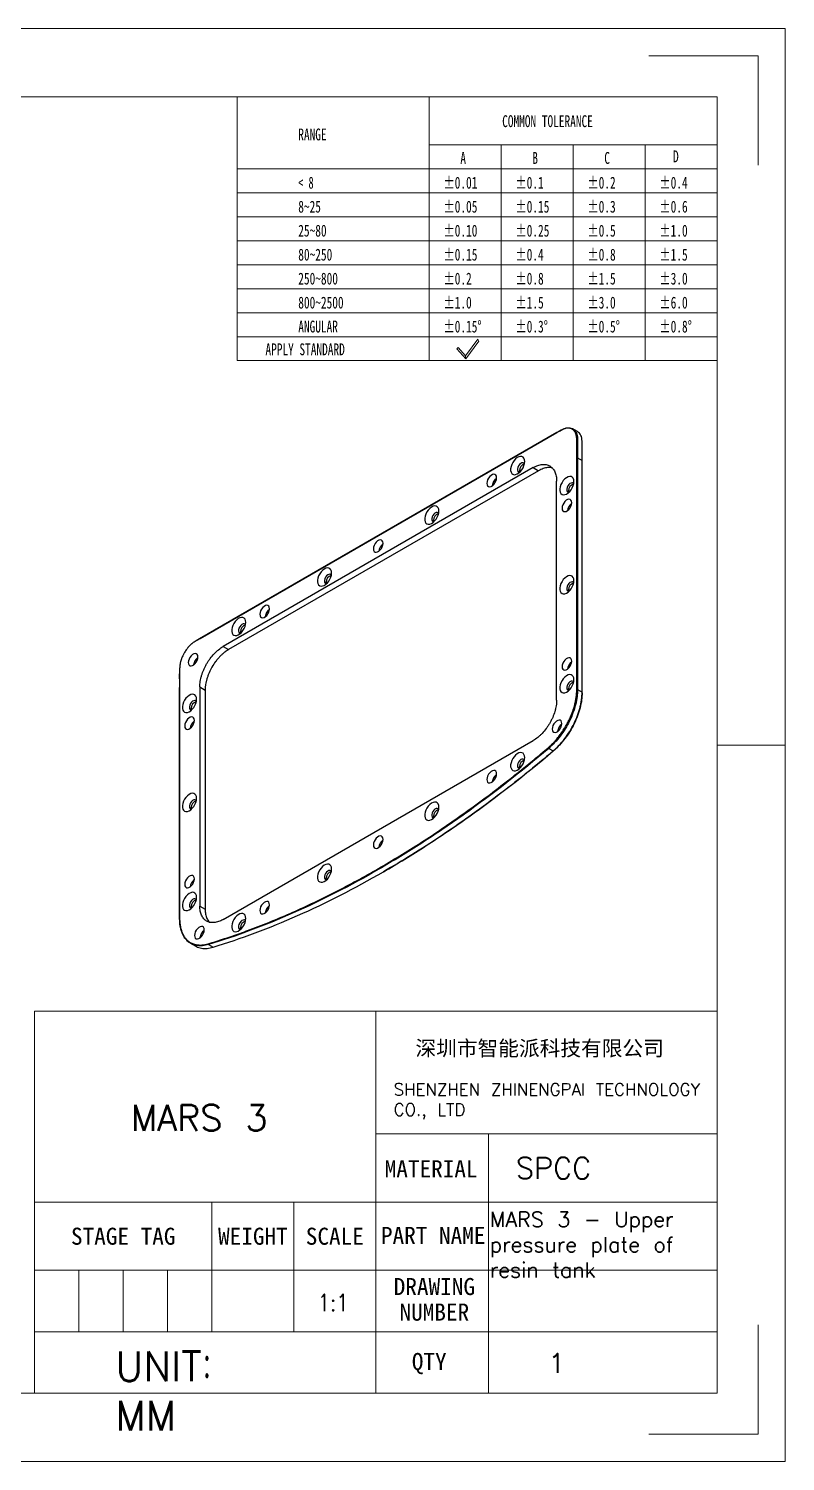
# Model space of a CAD drawing. Header units: millimetres. Extents: x 2244 to 2912, y 437 to 910.
# Drawn here: x 2662.9 to 2912.3, y 437.3 to 909.7 of the extents above; entities that cross this region are included whole.
import ezdxf

# ---------------------------------------------------------------- set-up
doc = ezdxf.new("R2010")
doc.units = ezdxf.units.MM
doc.layers.get('0').update_dxf_attribs({"lineweight": 18})
doc.layers.add('尺寸线层', color=3, linetype='Continuous', lineweight=18)
doc.styles.add('SLDTEXTSTYLE4', font='', dxfattribs={"width": 0.7})
doc.styles.add('SLDTEXTSTYLE5', font='', dxfattribs={"width": 0.633333})
doc.styles.get("Standard").update_dxf_attribs({"font": 'txt.shx', "bigfont": 'gbcbig.shx'})
doc.styles.add('TEXTSTYLE_2', font='')
doc.styles.add('TEXTSTYLE_3', font='')
doc.styles.get('SLDTEXTSTYLE4').set_extended_font_data('宋体')
doc.styles.get('SLDTEXTSTYLE5').set_extended_font_data('宋体')
doc.styles.get('TEXTSTYLE_2').set_extended_font_data('宋体')
doc.styles.get('TEXTSTYLE_3').set_extended_font_data('宋体')

msp = doc.modelspace()

# ---------------------------------------------------------------- linework, layer by layer
at = {"color": 7, "linetype": 'Continuous'}
for p, q in [((2244.19, 909.67), (2912.3, 909.67)), ((2912.3, 437.27), (2912.3, 909.67)), ((2867.31, 900.67), (2903.31, 900.67)), ((2903.31, 864.68), (2903.31, 900.67)), ((2266.68, 887.18), (2889.81, 887.18)), ((2889.81, 459.76), (2889.81, 887.18)), ((2889.81, 673.47), (2912.3, 673.47)), ((2903.31, 446.27), (2903.31, 482.26)), ((2266.68, 459.76), (2889.81, 459.76)), ((2867.31, 446.27), (2903.31, 446.27)), ((2244.19, 437.27), (2912.3, 437.27))]:
    msp.add_line(p, q, dxfattribs=at)
for p, q in [((2731.68, 887.18), (2731.68, 800.21)), ((2794.93, 887.18), (2794.93, 800.21)), ((2794.93, 871.36), (2889.81, 871.36)), ((2818.65, 871.36), (2818.65, 800.21)), ((2842.37, 871.36), (2842.37, 800.21)), ((2866.09, 871.36), (2866.09, 800.21)), ((2731.68, 863.46), (2889.81, 863.46)), ((2731.68, 855.55), (2889.81, 855.55)), ((2731.68, 847.65), (2889.81, 847.65)), ((2731.68, 839.74), (2889.81, 839.74)), ((2731.68, 831.83), (2889.81, 831.83)), ((2731.68, 823.93), (2889.81, 823.93)), ((2731.68, 816.02), (2889.81, 816.02)), ((2731.68, 808.11), (2889.81, 808.11)), ((2804.48, 804.49), (2804.01, 804.07)), ((2804.01, 804.07), (2806.98, 800.78)), ((2806.93, 801.78), (2804.48, 804.49)), ((2811, 807.3), (2806.93, 801.78)), ((2806.98, 800.78), (2811.32, 806.66)), ((2811.32, 806.66), (2811, 807.3)), ((2731.68, 800.21), (2889.81, 800.21)), ((2806.98, 800.78), (2806.93, 801.78)), ((2806.93, 801.78), (2806.98, 800.78))]:
    msp.add_line(p, q)
at = {"color": 7, "linetype": 'Continuous', "lineweight": 25}
for p, q in [((2836.98, 776.46), (2719.29, 708.52)), ((2719.43, 708.6), (2836.98, 776.46)), ((2837.85, 776.97), (2837.71, 776.89)), ((2843.77, 776.84), (2842.29, 777.7)), ((2843.57, 691.8), (2843.57, 768.14)), ((2843.85, 768.14), (2843.57, 768.14)), ((2843.85, 768.14), (2843.85, 691.8)), ((2843.85, 768.14), (2845.34, 767.28)), ((2845.34, 690.94), (2845.34, 767.28)), ((2829.23, 764.94), (2727.03, 705.94)), ((2831, 763.92), (2728.8, 704.92)), ((2829.23, 764.94), (2831, 763.92)), ((2836.93, 688.26), (2836.93, 760.49)), ((2718.43, 708.03), (2718.29, 707.95)), ((2718.43, 708), (2719.43, 708.6)), ((2719.29, 708.52), (2719.43, 708.6)), ((2727.03, 705.94), (2728.8, 704.92)), ((2712.7, 697.1), (2712.7, 696.94)), ((2712.7, 692.59), (2712.7, 616.34)), ((2712.7, 692.59), (2712.7, 692.42)), ((2712.7, 616.18), (2712.7, 692.42)), ((2719.34, 692.61), (2719.34, 620.38)), ((2719.34, 692.61), (2721.1, 691.59)), ((2721.1, 691.59), (2721.1, 619.36)), ((2843.85, 691.8), (2843.57, 691.8)), ((2843.85, 691.8), (2845.34, 690.94)), ((2845.34, 690.7), (2845.34, 690.86)), ((2727.03, 615.93), (2829.23, 674.93)), ((2834.32, 672.37), (2834.15, 672.59)), ((2834.32, 672.37), (2835.8, 671.51)), ((2835.8, 671.51), (2835.91, 671.57)), ((2779.76, 631.59), (2779.9, 631.68)), ((2719.34, 620.38), (2721.1, 619.36)), ((2712.7, 616.34), (2712.7, 616.18)), ((2712.7, 616.26), (2712.7, 616.09)), ((2716.3, 608.08), (2717.78, 607.22)), ((2722.23, 607.66), (2722.12, 607.92)), ((2722.23, 607.66), (2723.71, 606.8))]:
    msp.add_line(p, q, dxfattribs=at)
at = {"color": 2, "linetype": 'Continuous'}
for p, q in [((2664.85, 522.75), (2664.85, 585.74)), ((2664.85, 522.75), (2664.85, 585.74)), ((2664.85, 585.74), (2777.33, 585.74)), ((2777.33, 500.26), (2777.33, 585.74)), ((2777.33, 545.25), (2777.33, 585.74)), ((2777.33, 585.74), (2889.81, 585.74)), ((2777.33, 522.75), (2777.33, 585.74)), ((2889.81, 545.25), (2889.81, 585.74)), ((2777.33, 545.25), (2889.81, 545.25)), ((2814.5, 545.25), (2814.5, 459.76)), ((2889.81, 500.26), (2889.81, 545.25)), ((2664.85, 459.76), (2664.85, 522.75)), ((2664.85, 522.75), (2777.33, 522.75)), ((2664.85, 500.26), (2664.85, 522.75)), ((2664.85, 522.75), (2723.34, 522.75)), ((2723.34, 500.26), (2723.34, 522.75)), ((2723.34, 500.26), (2723.34, 522.75)), ((2723.34, 522.75), (2777.33, 522.75)), ((2750.34, 500.26), (2750.34, 522.75)), ((2777.33, 522.75), (2889.81, 522.75)), ((2777.33, 500.26), (2777.33, 522.75)), ((2664.85, 480.01), (2664.85, 500.26)), ((2664.85, 500.26), (2723.34, 500.26)), ((2664.85, 500.26), (2723.34, 500.26)), ((2664.85, 500.26), (2723.34, 500.26)), ((2664.85, 500.26), (2664.85, 480.01)), ((2679.48, 500.26), (2679.48, 480.01)), ((2694.1, 500.26), (2694.1, 480.01)), ((2708.72, 500.26), (2708.72, 480.01)), ((2723.34, 480.01), (2723.34, 500.26)), ((2723.34, 480.01), (2723.34, 500.26)), ((2723.34, 500.26), (2777.33, 500.26)), ((2723.34, 500.26), (2777.33, 500.26)), ((2723.34, 500.26), (2723.34, 480.01)), ((2750.34, 480.01), (2750.34, 500.26)), ((2777.33, 459.76), (2777.33, 500.26)), ((2777.33, 500.26), (2889.81, 500.26)), ((2777.33, 500.26), (2889.81, 500.26)), ((2777.33, 480.01), (2777.33, 500.26)), ((2889.81, 459.76), (2889.81, 500.26)), ((2664.85, 459.76), (2664.85, 480.01)), ((2664.85, 480.01), (2777.33, 480.01)), ((2664.85, 480.01), (2723.34, 480.01)), ((2664.85, 480.01), (2723.34, 480.01)), ((2723.34, 480.01), (2777.33, 480.01)), ((2777.33, 459.76), (2777.33, 480.01)), ((2777.33, 480.01), (2889.81, 480.01)), ((2628.86, 459.76), (2664.85, 459.76)), ((2664.85, 459.76), (2777.33, 459.76)), ((2777.33, 459.76), (2889.81, 459.76))]:
    msp.add_line(p, q, dxfattribs=at)
at = {"color": 7, "linetype": 'Continuous', "lineweight": 25}
for points in [[(2826.43, 766.95), (2826.37, 767.54), (2826.18, 768.02), (2825.88, 768.37), (2825.49, 768.57), (2825.02, 768.61), (2824.5, 768.49), (2823.96, 768.22), (2823.43, 767.8), (2822.93, 767.27), (2822.49, 766.64), (2822.15, 765.96), (2821.9, 765.26), (2821.78, 764.58), (2821.78, 763.96), (2821.9, 763.42), (2822.15, 763), (2822.49, 762.72), (2822.93, 762.6), (2823.43, 762.64), (2823.96, 762.84), (2824.5, 763.19), (2825.02, 763.67), (2825.49, 764.25), (2825.88, 764.91), (2826.18, 765.6), (2826.37, 766.3), (2826.43, 766.95)], [(2826.33, 766.13), (2826.18, 766.35), (2825.88, 766.5), (2825.52, 766.47), (2825.13, 766.28), (2824.74, 765.95), (2824.41, 765.5), (2824.17, 765), (2824.04, 764.5), (2824.04, 764.04), (2824.17, 763.68), (2824.41, 763.46), (2824.74, 763.4), (2824.76, 763.4)], [(2817.13, 761.59), (2817.07, 762.07), (2816.88, 762.43), (2816.58, 762.66), (2816.2, 762.72), (2815.77, 762.62), (2815.31, 762.35), (2814.88, 761.96), (2814.5, 761.45), (2814.2, 760.89), (2814.01, 760.3), (2813.95, 759.75), (2814.01, 759.27), (2814.2, 758.9), (2814.5, 758.68), (2814.88, 758.61), (2815.31, 758.72), (2815.77, 758.98), (2816.2, 759.38), (2816.58, 759.88), (2816.88, 760.45), (2817.07, 761.03), (2817.13, 761.59)], [(2824.76, 763.4), (2824.73, 763.48), (2824.66, 763.89)], [(2842.64, 760.34), (2842.58, 760.92), (2842.4, 761.4), (2842.1, 761.76), (2841.7, 761.96), (2841.24, 762), (2840.72, 761.88), (2840.18, 761.6), (2839.64, 761.19), (2839.14, 760.65), (2838.71, 760.03), (2838.36, 759.35), (2838.12, 758.65), (2837.99, 757.97), (2837.99, 757.34), (2838.12, 756.8), (2838.36, 756.39), (2838.71, 756.11), (2839.14, 755.98), (2839.64, 756.02), (2840.18, 756.22), (2840.72, 756.57), (2841.24, 757.05), (2841.7, 757.63), (2842.1, 758.29), (2842.4, 758.99), (2842.58, 759.68), (2842.64, 760.34)], [(2842.55, 759.52), (2842.39, 759.74), (2842.1, 759.88), (2841.74, 759.85), (2841.34, 759.66), (2840.96, 759.33), (2840.63, 758.89), (2840.39, 758.39), (2840.26, 757.88), (2840.26, 757.43), (2840.39, 757.07), (2840.63, 756.85), (2840.96, 756.79), (2840.97, 756.79)], [(2840.97, 756.79), (2840.94, 756.86), (2840.88, 757.28)], [(2798.14, 750.63), (2798.08, 751.21), (2797.9, 751.69), (2797.6, 752.04), (2797.2, 752.24), (2796.74, 752.29), (2796.22, 752.17), (2795.68, 751.89), (2795.14, 751.47), (2794.64, 750.94), (2794.21, 750.31), (2793.86, 749.63), (2793.62, 748.93), (2793.49, 748.25), (2793.49, 747.63), (2793.62, 747.09), (2793.86, 746.67), (2794.21, 746.39), (2794.64, 746.27), (2795.14, 746.31), (2795.68, 746.51), (2796.22, 746.86), (2796.74, 747.34), (2797.2, 747.92), (2797.6, 748.58), (2797.9, 749.27), (2798.08, 749.97), (2798.14, 750.63)], [(2841.9, 753.38), (2841.84, 753.86), (2841.65, 754.22), (2841.35, 754.45), (2840.97, 754.51), (2840.54, 754.41), (2840.08, 754.15), (2839.65, 753.75), (2839.27, 753.25), (2838.97, 752.68), (2838.78, 752.1), (2838.72, 751.54), (2838.78, 751.06), (2838.97, 750.69), (2839.27, 750.47), (2839.65, 750.41), (2840.08, 750.51), (2840.54, 750.77), (2840.97, 751.17), (2841.35, 751.67), (2841.65, 752.24), (2841.84, 752.82), (2841.9, 753.38)], [(2798.05, 749.81), (2797.89, 750.03), (2797.6, 750.17), (2797.24, 750.14), (2796.84, 749.95), (2796.46, 749.62), (2796.13, 749.18), (2795.89, 748.68), (2795.76, 748.17), (2795.76, 747.71), (2795.89, 747.35), (2796.13, 747.13), (2796.46, 747.08), (2796.47, 747.08)], [(2796.47, 747.08), (2796.44, 747.15), (2796.38, 747.56)], [(2779.72, 739.99), (2779.66, 740.47), (2779.47, 740.84), (2779.18, 741.06), (2778.79, 741.13), (2778.36, 741.02), (2777.91, 740.76), (2777.47, 740.36), (2777.09, 739.86), (2776.79, 739.29), (2776.61, 738.71), (2776.54, 738.15), (2776.61, 737.67), (2776.79, 737.31), (2777.09, 737.08), (2777.47, 737.02), (2777.91, 737.12), (2778.36, 737.39), (2778.79, 737.78), (2779.18, 738.29), (2779.47, 738.85), (2779.66, 739.44), (2779.72, 739.99)], [(2762.79, 730.22), (2762.73, 730.8), (2762.54, 731.28), (2762.24, 731.63), (2761.85, 731.83), (2761.38, 731.88), (2760.86, 731.76), (2760.32, 731.48), (2759.79, 731.06), (2759.29, 730.53), (2758.85, 729.9), (2758.51, 729.22), (2758.26, 728.52), (2758.14, 727.84), (2758.14, 727.22), (2758.26, 726.68), (2758.51, 726.26), (2758.85, 725.98), (2759.29, 725.86), (2759.79, 725.9), (2760.32, 726.1), (2760.86, 726.45), (2761.38, 726.93), (2761.85, 727.51), (2762.24, 728.17), (2762.54, 728.86), (2762.73, 729.56), (2762.79, 730.22)], [(2762.69, 729.4), (2762.54, 729.62), (2762.24, 729.76), (2761.88, 729.73), (2761.49, 729.54), (2761.1, 729.21), (2760.77, 728.77), (2760.53, 728.27), (2760.4, 727.76), (2760.4, 727.3), (2760.53, 726.94), (2760.77, 726.72), (2761.1, 726.67), (2761.12, 726.67)], [(2842.64, 727.68), (2842.58, 728.26), (2842.4, 728.74), (2842.1, 729.09), (2841.7, 729.3), (2841.24, 729.34), (2840.72, 729.22), (2840.18, 728.94), (2839.64, 728.52), (2839.14, 727.99), (2838.71, 727.37), (2838.36, 726.68), (2838.12, 725.99), (2837.99, 725.3), (2837.99, 724.68), (2838.12, 724.14), (2838.36, 723.72), (2838.71, 723.45), (2839.14, 723.32), (2839.64, 723.36), (2840.18, 723.56), (2840.72, 723.91), (2841.24, 724.39), (2841.7, 724.97), (2842.1, 725.63), (2842.4, 726.32), (2842.58, 727.02), (2842.64, 727.68)], [(2761.12, 726.67), (2761.09, 726.74), (2761.02, 727.15)], [(2842.55, 726.86), (2842.39, 727.08), (2842.1, 727.22), (2841.74, 727.19), (2841.34, 727), (2840.96, 726.67), (2840.63, 726.23), (2840.39, 725.73), (2840.26, 725.22), (2840.26, 724.76), (2840.39, 724.41), (2840.63, 724.19), (2840.96, 724.13), (2840.97, 724.13)], [(2840.97, 724.13), (2840.94, 724.2), (2840.88, 724.62)], [(2742.32, 718.4), (2742.25, 718.88), (2742.07, 719.25), (2741.77, 719.47), (2741.39, 719.53), (2740.95, 719.43), (2740.5, 719.17), (2740.07, 718.77), (2739.69, 718.27), (2739.39, 717.7), (2739.2, 717.12), (2739.14, 716.56), (2739.2, 716.08), (2739.39, 715.71), (2739.69, 715.49), (2740.07, 715.43), (2740.5, 715.53), (2740.95, 715.79), (2741.39, 716.19), (2741.77, 716.69), (2742.07, 717.26), (2742.25, 717.84), (2742.32, 718.4)], [(2734.5, 713.89), (2734.44, 714.47), (2734.26, 714.95), (2733.96, 715.3), (2733.56, 715.51), (2733.1, 715.55), (2732.58, 715.43), (2732.04, 715.15), (2731.5, 714.74), (2731, 714.2), (2730.57, 713.58), (2730.22, 712.9), (2729.98, 712.2), (2729.85, 711.51), (2729.85, 710.89), (2729.98, 710.35), (2730.22, 709.93), (2730.57, 709.66), (2731, 709.53), (2731.5, 709.57), (2732.04, 709.77), (2732.58, 710.12), (2733.1, 710.6), (2733.56, 711.18), (2733.96, 711.84), (2734.26, 712.53), (2734.44, 713.23), (2734.5, 713.89)], [(2734.41, 713.07), (2734.25, 713.29), (2733.96, 713.43), (2733.6, 713.4), (2733.2, 713.21), (2732.82, 712.88), (2732.49, 712.44), (2732.25, 711.94), (2732.12, 711.43), (2732.12, 710.97), (2732.25, 710.62), (2732.49, 710.4), (2732.82, 710.34), (2732.83, 710.34)], [(2732.83, 710.34), (2732.8, 710.41), (2732.74, 710.83)], [(2718.72, 702.51), (2718.65, 702.99), (2718.46, 703.35), (2718.17, 703.58), (2717.79, 703.64), (2717.35, 703.54), (2716.9, 703.28), (2716.47, 702.88), (2716.08, 702.37), (2715.79, 701.81), (2715.6, 701.22), (2715.54, 700.67), (2715.6, 700.19), (2715.79, 699.82), (2716.08, 699.6), (2716.47, 699.53), (2716.9, 699.64), (2717.35, 699.9), (2717.79, 700.3), (2718.17, 700.8), (2718.46, 701.37), (2718.65, 701.95), (2718.72, 702.51)], [(2841.9, 701.12), (2841.84, 701.6), (2841.65, 701.97), (2841.35, 702.19), (2840.97, 702.25), (2840.54, 702.15), (2840.08, 701.89), (2839.65, 701.49), (2839.27, 700.99), (2838.97, 700.42), (2838.78, 699.84), (2838.72, 699.28), (2838.78, 698.8), (2838.97, 698.43), (2839.27, 698.21), (2839.65, 698.15), (2840.08, 698.25), (2840.54, 698.51), (2840.97, 698.91), (2841.35, 699.41), (2841.65, 699.98), (2841.84, 700.56), (2841.9, 701.12)], [(2842.64, 695.02), (2842.58, 695.6), (2842.4, 696.08), (2842.1, 696.43), (2841.7, 696.63), (2841.24, 696.68), (2840.72, 696.56), (2840.18, 696.28), (2839.64, 695.86), (2839.14, 695.33), (2838.71, 694.7), (2838.36, 694.02), (2838.12, 693.32), (2837.99, 692.64), (2837.99, 692.02), (2838.12, 691.48), (2838.36, 691.06), (2838.71, 690.78), (2839.14, 690.66), (2839.64, 690.7), (2840.18, 690.9), (2840.72, 691.25), (2841.24, 691.73), (2841.7, 692.31), (2842.1, 692.97), (2842.4, 693.66), (2842.58, 694.36), (2842.64, 695.02)], [(2842.55, 694.2), (2842.39, 694.42), (2842.1, 694.56), (2841.74, 694.53), (2841.34, 694.34), (2840.96, 694.01), (2840.63, 693.57), (2840.39, 693.07), (2840.26, 692.56), (2840.26, 692.1), (2840.39, 691.74), (2840.63, 691.52), (2840.96, 691.47), (2840.97, 691.47)], [(2718.29, 688.55), (2718.23, 689.13), (2718.04, 689.62), (2717.74, 689.97), (2717.35, 690.17), (2716.88, 690.21), (2716.36, 690.09), (2715.82, 689.81), (2715.29, 689.4), (2714.79, 688.86), (2714.35, 688.24), (2714.01, 687.56), (2713.76, 686.86), (2713.64, 686.18), (2713.64, 685.55), (2713.76, 685.01), (2714.01, 684.6), (2714.35, 684.32), (2714.79, 684.2), (2715.29, 684.23), (2715.82, 684.43), (2716.36, 684.78), (2716.88, 685.26), (2717.35, 685.85), (2717.74, 686.5), (2718.04, 687.2), (2718.23, 687.89), (2718.29, 688.55)], [(2840.97, 691.47), (2840.94, 691.54), (2840.88, 691.95)], [(2718.19, 687.73), (2718.04, 687.95), (2717.74, 688.09), (2717.38, 688.07), (2716.99, 687.88), (2716.6, 687.54), (2716.27, 687.1), (2716.03, 686.6), (2715.9, 686.09), (2715.9, 685.64), (2716.03, 685.28), (2716.27, 685.06), (2716.6, 685), (2716.62, 685)], [(2716.62, 685), (2716.59, 685.07), (2716.52, 685.49)], [(2717.55, 681.59), (2717.48, 682.07), (2717.29, 682.44), (2717, 682.66), (2716.62, 682.72), (2716.18, 682.62), (2715.73, 682.36), (2715.29, 681.96), (2714.91, 681.46), (2714.62, 680.89), (2714.43, 680.31), (2714.36, 679.75), (2714.43, 679.27), (2714.62, 678.9), (2714.91, 678.68), (2715.29, 678.62), (2715.73, 678.72), (2716.18, 678.98), (2716.62, 679.38), (2717, 679.88), (2717.29, 680.45), (2717.48, 681.03), (2717.55, 681.59)], [(2838.66, 680.56), (2838.59, 681.04), (2838.4, 681.4), (2838.11, 681.63), (2837.73, 681.69), (2837.29, 681.59), (2836.84, 681.33), (2836.4, 680.93), (2836.02, 680.43), (2835.73, 679.86), (2835.54, 679.27), (2835.47, 678.72), (2835.54, 678.24), (2835.73, 677.87), (2836.02, 677.65), (2836.4, 677.59), (2836.84, 677.69), (2837.29, 677.95), (2837.73, 678.35), (2838.11, 678.85), (2838.4, 679.42), (2838.59, 680), (2838.66, 680.56)], [(2826.43, 669.31), (2826.37, 669.9), (2826.18, 670.38), (2825.88, 670.73), (2825.49, 670.93), (2825.02, 670.97), (2824.5, 670.85), (2823.96, 670.57), (2823.43, 670.16), (2822.93, 669.62), (2822.49, 669), (2822.15, 668.32), (2821.9, 667.62), (2821.78, 666.94), (2821.78, 666.31), (2821.9, 665.78), (2822.15, 665.36), (2822.49, 665.08), (2822.93, 664.96), (2823.43, 665), (2823.96, 665.19), (2824.5, 665.54), (2825.02, 666.02), (2825.49, 666.61), (2825.88, 667.26), (2826.18, 667.96), (2826.37, 668.65), (2826.43, 669.31)], [(2826.33, 668.49), (2826.18, 668.71), (2825.88, 668.85), (2825.52, 668.83), (2825.13, 668.64), (2824.74, 668.3), (2824.41, 667.86), (2824.17, 667.36), (2824.04, 666.85), (2824.04, 666.4), (2824.17, 666.04), (2824.41, 665.82), (2824.74, 665.76), (2824.76, 665.76)], [(2824.76, 665.76), (2824.73, 665.84), (2824.66, 666.25)], [(2817.13, 663.94), (2817.07, 664.42), (2816.88, 664.79), (2816.58, 665.01), (2816.2, 665.08), (2815.77, 664.97), (2815.31, 664.71), (2814.88, 664.31), (2814.5, 663.81), (2814.2, 663.24), (2814.01, 662.66), (2813.95, 662.11), (2814.01, 661.62), (2814.2, 661.26), (2814.5, 661.03), (2814.88, 660.97), (2815.31, 661.07), (2815.77, 661.34), (2816.2, 661.73), (2816.58, 662.24), (2816.88, 662.8), (2817.07, 663.39), (2817.13, 663.94)], [(2718.29, 655.89), (2718.23, 656.47), (2718.04, 656.95), (2717.74, 657.3), (2717.35, 657.51), (2716.88, 657.55), (2716.36, 657.43), (2715.82, 657.15), (2715.29, 656.74), (2714.79, 656.2), (2714.35, 655.58), (2714.01, 654.9), (2713.76, 654.2), (2713.64, 653.52), (2713.64, 652.89), (2713.76, 652.35), (2714.01, 651.93), (2714.35, 651.66), (2714.79, 651.53), (2715.29, 651.57), (2715.82, 651.77), (2716.36, 652.12), (2716.88, 652.6), (2717.35, 653.18), (2717.74, 653.84), (2718.04, 654.53), (2718.23, 655.23), (2718.29, 655.89)], [(2718.19, 655.07), (2718.04, 655.29), (2717.74, 655.43), (2717.38, 655.4), (2716.99, 655.21), (2716.6, 654.88), (2716.27, 654.44), (2716.03, 653.94), (2715.9, 653.43), (2715.9, 652.97), (2716.03, 652.62), (2716.27, 652.4), (2716.6, 652.34), (2716.62, 652.34)], [(2716.62, 652.34), (2716.59, 652.41), (2716.52, 652.83)], [(2798.14, 652.98), (2798.08, 653.57), (2797.9, 654.05), (2797.6, 654.4), (2797.2, 654.6), (2796.74, 654.64), (2796.22, 654.52), (2795.68, 654.25), (2795.14, 653.83), (2794.64, 653.29), (2794.21, 652.67), (2793.86, 651.99), (2793.62, 651.29), (2793.49, 650.61), (2793.49, 649.98), (2793.62, 649.45), (2793.86, 649.03), (2794.21, 648.75), (2794.64, 648.63), (2795.14, 648.67), (2795.68, 648.87), (2796.22, 649.21), (2796.74, 649.69), (2797.2, 650.28), (2797.6, 650.93), (2797.9, 651.63), (2798.08, 652.32), (2798.14, 652.98)], [(2798.05, 652.16), (2797.89, 652.38), (2797.6, 652.52), (2797.24, 652.5), (2796.84, 652.31), (2796.46, 651.97), (2796.13, 651.53), (2795.89, 651.03), (2795.76, 650.53), (2795.76, 650.07), (2795.89, 649.71), (2796.13, 649.49), (2796.46, 649.43), (2796.47, 649.43)], [(2796.47, 649.43), (2796.44, 649.51), (2796.38, 649.92)], [(2779.72, 642.35), (2779.66, 642.83), (2779.47, 643.2), (2779.18, 643.42), (2778.79, 643.48), (2778.36, 643.38), (2777.91, 643.12), (2777.47, 642.72), (2777.09, 642.22), (2776.79, 641.65), (2776.61, 641.07), (2776.54, 640.51), (2776.61, 640.03), (2776.79, 639.66), (2777.09, 639.44), (2777.47, 639.38), (2777.91, 639.48), (2778.36, 639.74), (2778.79, 640.14), (2779.18, 640.64), (2779.47, 641.21), (2779.66, 641.79), (2779.72, 642.35)], [(2762.79, 632.57), (2762.73, 633.16), (2762.54, 633.64), (2762.24, 633.99), (2761.85, 634.19), (2761.38, 634.23), (2760.86, 634.11), (2760.32, 633.84), (2759.79, 633.42), (2759.29, 632.88), (2758.85, 632.26), (2758.51, 631.58), (2758.26, 630.88), (2758.14, 630.2), (2758.14, 629.57), (2758.26, 629.04), (2758.51, 628.62), (2758.85, 628.34), (2759.29, 628.22), (2759.79, 628.26), (2760.32, 628.46), (2760.86, 628.8), (2761.38, 629.28), (2761.85, 629.87), (2762.24, 630.52), (2762.54, 631.22), (2762.73, 631.91), (2762.79, 632.57)], [(2717.55, 629.33), (2717.48, 629.81), (2717.29, 630.18), (2717, 630.4), (2716.62, 630.46), (2716.18, 630.36), (2715.73, 630.1), (2715.29, 629.7), (2714.91, 629.2), (2714.62, 628.63), (2714.43, 628.05), (2714.36, 627.49), (2714.43, 627.01), (2714.62, 626.65), (2714.91, 626.42), (2715.29, 626.36), (2715.73, 626.46), (2716.18, 626.72), (2716.62, 627.12), (2717, 627.62), (2717.29, 628.19), (2717.48, 628.77), (2717.55, 629.33)], [(2762.69, 631.75), (2762.54, 631.97), (2762.24, 632.11), (2761.88, 632.09), (2761.49, 631.9), (2761.1, 631.56), (2760.77, 631.12), (2760.53, 630.62), (2760.4, 630.12), (2760.4, 629.66), (2760.53, 629.3), (2760.77, 629.08), (2761.1, 629.02), (2761.12, 629.02)], [(2761.12, 629.02), (2761.09, 629.1), (2761.02, 629.51)], [(2718.29, 623.23), (2718.23, 623.81), (2718.04, 624.29), (2717.74, 624.64), (2717.35, 624.84), (2716.88, 624.89), (2716.36, 624.77), (2715.82, 624.49), (2715.29, 624.07), (2714.79, 623.54), (2714.35, 622.91), (2714.01, 622.23), (2713.76, 621.53), (2713.64, 620.85), (2713.64, 620.23), (2713.76, 619.69), (2714.01, 619.27), (2714.35, 618.99), (2714.79, 618.87), (2715.29, 618.91), (2715.82, 619.11), (2716.36, 619.46), (2716.88, 619.94), (2717.35, 620.52), (2717.74, 621.18), (2718.04, 621.87), (2718.23, 622.57), (2718.29, 623.23)], [(2718.19, 622.41), (2718.04, 622.63), (2717.74, 622.77), (2717.38, 622.74), (2716.99, 622.55), (2716.6, 622.22), (2716.27, 621.78), (2716.03, 621.28), (2715.9, 620.77), (2715.9, 620.31), (2716.03, 619.95), (2716.27, 619.73), (2716.6, 619.68), (2716.62, 619.68)], [(2716.62, 619.68), (2716.59, 619.75), (2716.52, 620.16)], [(2742.32, 620.75), (2742.25, 621.23), (2742.07, 621.6), (2741.77, 621.83), (2741.39, 621.89), (2740.95, 621.78), (2740.5, 621.52), (2740.07, 621.13), (2739.69, 620.62), (2739.39, 620.06), (2739.2, 619.47), (2739.14, 618.92), (2739.2, 618.44), (2739.39, 618.07), (2739.69, 617.85), (2740.07, 617.78), (2740.5, 617.89), (2740.95, 618.15), (2741.39, 618.55), (2741.77, 619.05), (2742.07, 619.61), (2742.25, 620.2), (2742.32, 620.75)], [(2734.5, 616.24), (2734.44, 616.83), (2734.26, 617.31), (2733.96, 617.66), (2733.56, 617.86), (2733.1, 617.9), (2732.58, 617.78), (2732.04, 617.51), (2731.5, 617.09), (2731, 616.56), (2730.57, 615.93), (2730.22, 615.25), (2729.98, 614.55), (2729.85, 613.87), (2729.85, 613.25), (2729.98, 612.71), (2730.22, 612.29), (2730.57, 612.01), (2731, 611.89), (2731.5, 611.93), (2732.04, 612.13), (2732.58, 612.48), (2733.1, 612.96), (2733.56, 613.54), (2733.96, 614.2), (2734.26, 614.89), (2734.44, 615.59), (2734.5, 616.24)], [(2734.41, 615.42), (2734.25, 615.64), (2733.96, 615.78), (2733.6, 615.76), (2733.2, 615.57), (2732.82, 615.24), (2732.49, 614.79), (2732.25, 614.29), (2732.12, 613.79), (2732.12, 613.33), (2732.25, 612.97), (2732.49, 612.75), (2732.82, 612.69), (2732.83, 612.69)], [(2720.79, 612.52), (2720.73, 613), (2720.54, 613.36), (2720.24, 613.59), (2719.86, 613.65), (2719.43, 613.55), (2718.98, 613.28), (2718.54, 612.89), (2718.16, 612.38), (2717.86, 611.82), (2717.68, 611.23), (2717.61, 610.68), (2717.68, 610.2), (2717.86, 609.83), (2718.16, 609.61), (2718.54, 609.54), (2718.98, 609.65), (2719.43, 609.91), (2719.86, 610.31), (2720.24, 610.81), (2720.54, 611.38), (2720.73, 611.96), (2720.79, 612.52)], [(2732.83, 612.69), (2732.8, 612.77), (2732.74, 613.18)]]:
    msp.add_lwpolyline(points, dxfattribs=at)
for centre, radius, start, end in [((2826.97, 763.92), 2.31, 105.9399, 180.6486), ((2819.19, 758.56), 3.49, 126.4884, 173.5169), ((2843.18, 757.3), 2.31, 105.9447, 180.6478), ((2843.97, 750.35), 3.49, 126.4884, 173.5169), ((2798.68, 747.59), 2.31, 105.9447, 180.6478), ((2781.79, 736.96), 3.49, 126.4884, 173.5169), ((2763.33, 727.18), 2.31, 105.9399, 180.6486), ((2843.18, 724.64), 2.31, 105.9447, 180.6478), ((2744.38, 715.37), 3.49, 126.4884, 173.5169), ((2735.04, 710.85), 2.31, 105.9399, 180.6486), ((2720.78, 699.48), 3.49, 126.4884, 173.5169), ((2843.97, 698.09), 3.49, 126.4884, 173.5169), ((2843.18, 691.98), 2.31, 105.9399, 180.6486), ((2718.83, 685.51), 2.31, 105.9447, 180.6478), ((2719.61, 678.56), 3.49, 126.4884, 173.5169), ((2840.72, 677.53), 3.49, 126.4884, 173.5169), ((2826.97, 666.27), 2.31, 105.9399, 180.6486), ((2819.19, 660.91), 3.49, 126.4884, 173.5169), ((2718.83, 652.85), 2.31, 105.9447, 180.6478), ((2798.68, 649.95), 2.31, 105.9399, 180.6486), ((2781.79, 639.32), 3.49, 126.4884, 173.5169), ((2719.61, 626.3), 3.49, 126.4884, 173.5169), ((2763.33, 629.54), 2.31, 105.9399, 180.6486), ((2718.83, 620.19), 2.31, 105.9447, 180.6478), ((2744.38, 617.73), 3.49, 126.4884, 173.5169), ((2735.04, 613.21), 2.31, 105.9399, 180.6486), ((2722.86, 609.49), 3.49, 126.4884, 173.5169)]:
    msp.add_arc(centre, radius, start, end, dxfattribs=at)
for points, knots in [([(2843.57, 768.14), (2843.57, 768.5), (2843.57, 769.04), (2843.57, 769.75), (2843.57, 770.47), (2843.57, 771.18), (2843.57, 771.81), (2843.57, 772.12), (2843.57, 772.3), (2843.57, 772.48), (2843.57, 772.66), (2843.57, 772.84), (2843.57, 772.98), (2843.57, 773.11), (2843.58, 773.29), (2843.58, 773.52), (2843.58, 773.79), (2843.57, 774.05), (2843.56, 774.32), (2843.55, 774.58), (2843.53, 774.83), (2843.51, 775.08), (2843.47, 775.33), (2843.41, 775.64), (2843.33, 775.95), (2843.24, 776.19), (2843.2, 776.3), (2843.17, 776.37), (2843.09, 776.52), (2842.97, 776.72), (2842.84, 776.91), (2842.75, 777.01), (2842.67, 777.11), (2842.56, 777.23), (2842.42, 777.35), (2842.31, 777.44), (2842.2, 777.51), (2842.03, 777.62), (2841.83, 777.73), (2841.59, 777.82), (2841.4, 777.87), (2841.21, 777.92), (2841.02, 777.95), (2840.85, 777.96), (2840.73, 777.97), (2840.66, 777.97), (2840.49, 777.97), (2840.26, 777.95), (2840.02, 777.91), (2839.87, 777.87), (2839.65, 777.81), (2839.37, 777.72), (2839.07, 777.59), (2838.84, 777.49), (2838.6, 777.38), (2838.37, 777.26), (2838.14, 777.13), (2837.91, 777), (2837.68, 776.87), (2837.44, 776.73), (2837.25, 776.62), (2837.1, 776.53), (2837.02, 776.48), (2836.98, 776.46)], [0, 0, 0, 0, 23668.233264, 35502.3493, 47336.465323, 71004.698959, 82838.825294, 88755.895091, 91122.72487, 94672.972281, 100590.150309, 103548.811053, 106507.491817, 109466.163003, 112424.797734, 118341.91222, 124259.030746, 130177.005707, 136095.815338, 142002.927938, 147896.292919, 153778.551567, 159654.940435, 165533.609513, 177343.877908, 183289.826851, 186245.995241, 187228.798001, 189191.194408, 200912.329578, 206764.090762, 209692.55611, 212624.352133, 218503.480694, 224412.955797, 229159.31654, 231998.695773, 236245.72842, 247997.542636, 253871.145731, 259756.139879, 265662.970378, 271592.01779, 277490.10046, 280426.652997, 281892.328669, 283356.306965, 295020.861329, 300857.744986, 303198.463635, 306718.566578, 318546.742354, 324469.212248, 330375.7458, 336274.010521, 342169.259374, 348064.813058, 353962.483095, 359862.873444, 365765.68921, 371670.023583, 374622.377165, 377574.633552, 377574.633552, 377574.633552, 377574.633552]), ([(2837.85, 776.94), (2838.24, 777.17), (2838.96, 777.59), (2839.98, 777.99), (2840.87, 778.11), (2841.68, 777.99), (2842.4, 777.68), (2843, 777.16), (2843.47, 776.46), (2843.74, 775.57), (2843.88, 774.22), (2843.83, 771.69), (2843.85, 769.56), (2843.85, 768.14)], [0, 0, 0, 0, 5877.114891, 10636.949773, 15335.464558, 20087.447442, 24814.64686, 29569.299267, 34291.475716, 39024.16307, 43645.803011, 52860.49252, 71296.753952, 71296.753952, 71296.753952, 71296.753952]), ([(2845.34, 767.28), (2845.33, 768.7), (2845.32, 770.84), (2845.37, 773.37), (2845.23, 774.72), (2844.95, 775.61), (2844.48, 776.29), (2844.07, 776.7), (2843.8, 776.82), (2843.77, 776.83)], [0, 0, 0, 0, 18332.01262, 27494.597182, 32090.103817, 36796.029941, 41491.504594, 46219.271568, 46854.589561, 46854.589561, 46854.589561, 46854.589561]), ([(2829.23, 764.94), (2829.74, 765.23), (2830.25, 765.46), (2830.99, 765.72), (2831.24, 765.79), (2831.72, 765.89), (2831.96, 765.93), (2832.65, 766), (2833.09, 765.99), (2833.72, 765.87), (2833.93, 765.81), (2834.32, 765.67), (2834.5, 765.58), (2834.86, 765.38), (2835.02, 765.26), (2835.34, 764.99), (2835.49, 764.84), (2835.91, 764.35), (2836.15, 763.98), (2836.43, 763.34), (2836.52, 763.12), (2836.67, 762.64), (2836.73, 762.4), (2836.88, 761.63), (2836.93, 761.08), (2836.93, 760.49)], [0, 0, 0, 0, 9618.979514, 9618.979514, 14428.469271, 14428.469271, 19237.959029, 19237.959029, 28856.938543, 28856.938543, 33666.4283, 33666.4283, 38475.918057, 38475.918057, 43285.407814, 43285.407814, 48094.897571, 48094.897571, 57713.877086, 57713.877086, 62523.366843, 62523.366843, 67332.8566, 67332.8566, 76951.836114, 76951.836114, 76951.836114, 76951.836114]), ([(2835.47, 764.82), (2835.41, 764.84), (2834.96, 765.01), (2833.96, 764.97), (2832.52, 764.7), (2831.51, 764.18), (2831, 763.92)], [0, 0, 0, 0, 1443.503733, 10276.892285, 19160.800344, 28069.039602, 28069.039602, 28069.039602, 28069.039602]), ([(2719.29, 708.52), (2719.25, 708.5), (2719.17, 708.45), (2719.02, 708.37), (2718.82, 708.26), (2718.59, 708.13), (2718.36, 707.99), (2718.13, 707.85), (2717.9, 707.71), (2717.67, 707.56), (2717.44, 707.41), (2717.21, 707.25), (2716.96, 707.07), (2716.74, 706.89), (2716.44, 706.63), (2716.15, 706.37), (2715.9, 706.11), (2715.76, 705.96), (2715.62, 705.8), (2715.45, 705.6), (2715.24, 705.34), (2715.05, 705.08), (2714.79, 704.73), (2714.5, 704.29), (2714.22, 703.82), (2714.01, 703.43), (2713.81, 703.04), (2713.57, 702.55), (2713.37, 702.06), (2713.24, 701.71), (2713.18, 701.51), (2713.11, 701.31), (2713.05, 701.11), (2713, 700.91), (2712.95, 700.71), (2712.89, 700.47), (2712.84, 700.18), (2712.8, 699.89), (2712.76, 699.61), (2712.74, 699.33), (2712.72, 699.05), (2712.7, 698.77), (2712.7, 698.5), (2712.69, 698.23), (2712.69, 697.96), (2712.69, 697.73), (2712.69, 697.56), (2712.69, 697.42), (2712.7, 697.29), (2712.7, 697.15), (2712.7, 697.05), (2712.7, 696.96), (2712.7, 696.74), (2712.7, 696.35), (2712.7, 695.81), (2712.7, 695.28), (2712.7, 694.74), (2712.7, 694.2), (2712.7, 693.48), (2712.7, 692.95), (2712.7, 692.59)], [0, 0, 0, 0, 2680.218904, 5360.441704, 10720.734352, 16080.656103, 21440.324844, 26800.443406, 32162.553542, 37529.308698, 42904.745481, 48294.649189, 53699.916988, 59844.598254, 64428.411868, 75072.523299, 80396.437349, 83065.886016, 85743.410506, 91124.39585, 96538.36187, 102704.727579, 107311.136383, 118031.232968, 128777.590004, 134186.665208, 139594.670012, 150325.846546, 161015.491651, 166371.256409, 169056.207184, 171747.665194, 177161.648209, 179874.39919, 182575.15684, 187950.918853, 193306.827297, 198655.99851, 204008.16209, 209370.09644, 214746.023058, 220137.663318, 225533.145175, 230926.199408, 236318.594315, 241711.036013, 244407.338944, 247103.678178, 249800.026014, 252496.35231, 255192.63326, 256091.381699, 257888.865379, 268673.687624, 279458.442548, 290243.175427, 301027.903988, 311812.631878, 322597.359585, 344166.826196, 344166.826196, 344166.826196, 344166.826196]), ([(2719.34, 692.61), (2719.34, 693.19), (2719.39, 693.81), (2719.54, 694.75), (2719.6, 695.07), (2719.75, 695.72), (2719.84, 696.04), (2720.12, 697.01), (2720.36, 697.65), (2720.78, 698.62), (2720.93, 698.95), (2721.25, 699.58), (2721.41, 699.89), (2721.77, 700.5), (2721.95, 700.8), (2722.34, 701.4), (2722.55, 701.69), (2723.18, 702.54), (2723.62, 703.06), (2724.32, 703.8), (2724.56, 704.03), (2725.04, 704.48), (2725.29, 704.7), (2726.03, 705.3), (2726.53, 705.65), (2727.03, 705.94)], [0, 0, 0, 0, 9272.132593, 9272.132593, 13908.19889, 13908.19889, 18544.265187, 18544.265187, 27816.39778, 27816.39778, 32452.464077, 32452.464077, 37088.530373, 37088.530373, 41724.59667, 41724.59667, 46360.662967, 46360.662967, 55632.79556, 55632.79556, 60268.861857, 60268.861857, 64904.928153, 64904.928153, 74177.060747, 74177.060747, 74177.060747, 74177.060747]), ([(2728.8, 704.92), (2728.73, 704.88), (2728.59, 704.79), (2728.37, 704.66), (2728.16, 704.52), (2727.94, 704.37), (2727.73, 704.21), (2727.51, 704.05), (2727.12, 703.74), (2726.56, 703.25), (2725.85, 702.54), (2725.17, 701.78), (2724.3, 700.69), (2723.32, 699.2), (2722.52, 697.61), (2722.01, 696.31), (2721.69, 695.34), (2721.43, 694.37), (2721.28, 693.57), (2721.19, 692.94), (2721.14, 692.48), (2721.11, 692.03), (2721.11, 691.73), (2721.1, 691.59)], [0, 0, 0, 0, 2270.996686, 4543.045533, 6818.034402, 9097.84385, 11384.342539, 13679.382793, 15984.796346, 23970.038234, 31984.954898, 39961.189358, 47913.194973, 63838.190615, 79769.733206, 87707.499444, 95677.761669, 103688.00766, 111676.937663, 115719.458838, 119735.163292, 123734.122094, 127726.53304, 127726.53304, 127726.53304, 127726.53304]), ([(2712.7, 695.25), (2712.69, 695.76), (2712.69, 696.32), (2712.7, 696.89), (2712.7, 696.94)], [0, 0, 0, 0, 13852.724544, 15212.904307, 15212.904307, 15212.904307, 15212.904307]), ([(2834.15, 672.59), (2834.21, 672.65), (2834.35, 672.76), (2834.58, 672.97), (2834.84, 673.21), (2835.36, 673.7), (2836.03, 674.37), (2836.96, 675.41), (2837.85, 676.51), (2838.75, 677.75), (2839.54, 678.96), (2840.27, 680.21), (2840.94, 681.49), (2841.54, 682.8), (2842.04, 684.03), (2842.5, 685.35), (2842.82, 686.45), (2843.05, 687.41), (2843.19, 688.06), (2843.31, 688.71), (2843.4, 689.34), (2843.48, 689.97), (2843.53, 690.59), (2843.57, 691.2), (2843.57, 691.6), (2843.57, 691.8)], [0, 0, 0, 0, 1838.220431, 3677.756704, 6417.11837, 9163.101792, 18256.9678, 25529.128061, 36504.17667, 45667.385021, 54763.696566, 63855.571131, 73007.716686, 82176.269471, 91274.663001, 98546.733134, 109515.050843, 114113.341958, 118688.52984, 123244.939137, 127796.13379, 132388.274856, 136958.204238, 141514.227951, 146064.728152, 146064.728152, 146064.728152, 146064.728152]), ([(2843.85, 691.8), (2843.86, 690.99), (2843.8, 690.16), (2843.62, 688.89), (2843.55, 688.46), (2843.38, 687.59), (2843.28, 687.14), (2842.93, 685.81), (2842.65, 684.92), (2841.99, 683.14), (2841.61, 682.26), (2840.75, 680.5), (2840.28, 679.64), (2839.25, 677.99), (2838.7, 677.19), (2837.53, 675.65), (2836.92, 674.93), (2835.65, 673.57), (2835, 672.95), (2834.32, 672.37)], [0, 0, 0, 0, 7446.390268, 7446.390268, 11169.585402, 11169.585402, 14892.780536, 14892.780536, 22339.170803, 22339.170803, 29785.561071, 29785.561071, 37231.951339, 37231.951339, 44678.341607, 44678.341607, 52124.731874, 52124.731874, 59571.122142, 59571.122142, 59571.122142, 59571.122142]), ([(2835.8, 671.51), (2836.48, 672.09), (2837.14, 672.72), (2838.4, 674.07), (2839.01, 674.79), (2840.19, 676.33), (2840.74, 677.14), (2841.76, 678.79), (2842.23, 679.64), (2843.1, 681.4), (2843.48, 682.29), (2844.14, 684.06), (2844.42, 684.95), (2844.76, 686.29), (2844.86, 686.73), (2845.04, 687.6), (2845.11, 688.03), (2845.28, 689.31), (2845.34, 690.13), (2845.34, 690.94)], [0, 0, 0, 0, 7447.922203, 7447.922203, 14895.844407, 14895.844407, 22343.76661, 22343.76661, 29791.688813, 29791.688813, 37239.611017, 37239.611017, 44687.53322, 44687.53322, 48411.494322, 48411.494322, 52135.455423, 52135.455423, 59583.377627, 59583.377627, 59583.377627, 59583.377627]), ([(2845.33, 690.7), (2845.3, 689.92), (2845.24, 688.33), (2844.71, 685.75), (2843.88, 683.1), (2842.74, 680.46), (2841.34, 677.92), (2839.7, 675.55), (2837.88, 673.37), (2836.57, 672.17), (2835.91, 671.57)], [0, 0, 0, 0, 6461.044939, 13124.609316, 19791.945108, 26454.636782, 33123.296952, 39784.265894, 46456.831318, 53125.034, 53125.034, 53125.034, 53125.034]), ([(2836.93, 688.26), (2836.93, 687.68), (2836.88, 687.06), (2836.73, 686.12), (2836.67, 685.8), (2836.52, 685.15), (2836.43, 684.83), (2836.14, 683.86), (2835.91, 683.22), (2835.49, 682.25), (2835.34, 681.92), (2835.02, 681.29), (2834.85, 680.98), (2834.5, 680.37), (2834.31, 680.07), (2833.93, 679.47), (2833.72, 679.18), (2833.09, 678.33), (2832.64, 677.81), (2831.95, 677.07), (2831.71, 676.84), (2831.23, 676.39), (2830.98, 676.17), (2830.24, 675.57), (2829.74, 675.22), (2829.23, 674.93)], [0, 0, 0, 0, 9709.456098, 9709.456098, 14564.184146, 14564.184146, 19418.912195, 19418.912195, 29128.368293, 29128.368293, 33983.096342, 33983.096342, 38837.824391, 38837.824391, 43692.552439, 43692.552439, 48547.280488, 48547.280488, 58256.736586, 58256.736586, 63111.464635, 63111.464635, 67966.192684, 67966.192684, 77675.648781, 77675.648781, 77675.648781, 77675.648781]), ([(2722.12, 607.92), (2722.54, 608.05), (2723.37, 608.3), (2724.63, 608.7), (2725.89, 609.1), (2727.14, 609.51), (2728.4, 609.93), (2729.66, 610.36), (2730.92, 610.79), (2732.19, 611.23), (2733.45, 611.69), (2734.71, 612.15), (2737.88, 613.32), (2742.96, 615.31), (2749.98, 618.3), (2757.02, 621.53), (2764.08, 625.01), (2771.15, 628.74), (2778.23, 632.71), (2785.29, 636.92), (2792.35, 641.34), (2799.38, 646), (2806.38, 650.87), (2813.36, 655.96), (2818.77, 660.09), (2822.62, 663.12), (2824.93, 664.97), (2827.24, 666.84), (2829.55, 668.73), (2831.85, 670.65), (2833.38, 671.94), (2834.15, 672.59)], [0, 0, 0, 0, 2021.367861, 4042.260277, 6062.733884, 8082.845353, 10102.651383, 12122.208702, 14141.574058, 16160.804213, 18179.955944, 20199.086031, 22218.251259, 33320.556601, 44435.390032, 55551.405933, 66653.156144, 77759.799487, 88869.900233, 99975.495658, 111052.945398, 122109.231727, 133160.651281, 144208.989798, 155267.712267, 158957.257676, 162649.298695, 166344.177878, 170042.236993, 173743.816923, 177449.257584, 177449.257584, 177449.257584, 177449.257584]), ([(2834.32, 672.37), (2825.12, 664.55), (2815.86, 657.31), (2801.87, 647.35), (2797.19, 644.17), (2787.8, 638.12), (2783.09, 635.24), (2768.91, 627.04), (2759.49, 622.24), (2740.72, 613.93), (2731.43, 610.45), (2722.23, 607.66)], [0, 0, 0, 0, 12950.379312, 12950.379312, 19425.568968, 19425.568968, 25900.758624, 25900.758624, 38851.137935, 38851.137935, 51801.517247, 51801.517247, 51801.517247, 51801.517247]), ([(2723.71, 606.8), (2732.91, 609.6), (2742.2, 613.07), (2760.98, 621.38), (2770.4, 626.19), (2784.58, 634.38), (2789.29, 637.26), (2798.68, 643.32), (2803.36, 646.49), (2817.35, 656.46), (2826.61, 663.69), (2835.8, 671.51)], [0, 0, 0, 0, 12898.209647, 12898.209647, 25796.419294, 25796.419294, 32245.524118, 32245.524118, 38694.628942, 38694.628942, 51592.838589, 51592.838589, 51592.838589, 51592.838589]), ([(2835.91, 671.57), (2832.84, 669), (2826.7, 663.86), (2817.4, 656.63), (2808.06, 649.75), (2798.67, 643.28), (2789.27, 637.21), (2783.01, 633.52), (2779.9, 631.68)], [0, 0, 0, 0, 6724.752768, 13440.588384, 20157.727062, 26875.552414, 33593.716699, 40251.959425, 40251.959425, 40251.959425, 40251.959425]), ([(2727.03, 615.93), (2726.53, 615.64), (2726.02, 615.41), (2725.28, 615.15), (2725.03, 615.08), (2724.55, 614.98), (2724.31, 614.94), (2723.62, 614.87), (2723.18, 614.89), (2722.54, 615), (2722.34, 615.06), (2721.95, 615.2), (2721.76, 615.29), (2721.41, 615.49), (2721.24, 615.61), (2720.93, 615.88), (2720.78, 616.03), (2720.36, 616.52), (2720.12, 616.89), (2719.83, 617.53), (2719.75, 617.75), (2719.6, 618.23), (2719.54, 618.47), (2719.39, 619.24), (2719.34, 619.79), (2719.34, 620.38)], [0, 0, 0, 0, 9373.63349, 9373.63349, 14060.450235, 14060.450235, 18747.266981, 18747.266981, 28120.900471, 28120.900471, 32807.717216, 32807.717216, 37494.533961, 37494.533961, 42181.350706, 42181.350706, 46868.167451, 46868.167451, 56241.800942, 56241.800942, 60928.617687, 60928.617687, 65615.434432, 65615.434432, 74989.067922, 74989.067922, 74989.067922, 74989.067922]), ([(2721.1, 619.36), (2721.13, 618.79), (2721.19, 617.66), (2721.67, 616.27), (2722.13, 615.38), (2722.51, 615.08), (2722.56, 615.03)], [0, 0, 0, 0, 8626.729442, 17265.780957, 25866.070104, 27320.390212, 27320.390212, 27320.390212, 27320.390212]), ([(2712.7, 616.34), (2712.7, 616.24), (2712.7, 616.04), (2712.7, 615.75), (2712.72, 615.46), (2712.74, 615.08), (2712.78, 614.61), (2712.87, 613.96), (2713.04, 613.08), (2713.32, 612.1), (2713.72, 611.14), (2714.17, 610.34), (2714.69, 609.62), (2715.3, 609), (2715.97, 608.49), (2716.66, 608.11), (2717.44, 607.79), (2718.14, 607.62), (2718.79, 607.54), (2719.24, 607.51), (2719.7, 607.51), (2720.17, 607.53), (2720.65, 607.59), (2721.13, 607.67), (2721.62, 607.78), (2721.96, 607.87), (2722.12, 607.92)], [0, 0, 0, 0, 2289.326302, 4578.676244, 6869.091852, 9161.6137, 13697.471262, 18256.998204, 25528.850737, 36503.458192, 45664.091655, 54756.436974, 63844.57444, 72995.723542, 82165.28112, 91267.572074, 98544.690863, 109523.608789, 114111.67967, 118691.115417, 123240.98225, 127793.842702, 132384.872187, 136954.014061, 141509.539094, 146059.792313, 146059.792313, 146059.792313, 146059.792313]), ([(2722.23, 607.66), (2721.56, 607.5), (2720.23, 607.18), (2718.39, 607.27), (2716.72, 607.77), (2715.29, 608.7), (2714.14, 610.06), (2713.32, 611.79), (2712.79, 613.8), (2712.73, 615.34), (2712.7, 616.1)], [0, 0, 0, 0, 6413.577252, 12828.94869, 19241.200372, 25658.304709, 32063.990558, 38474.638131, 44883.392059, 51070.364357, 51070.364357, 51070.364357, 51070.364357]), ([(2717.81, 607.27), (2717.95, 607.17), (2718.56, 606.74), (2719.88, 606.43), (2721.71, 606.32), (2723.05, 606.64), (2723.71, 606.8)], [0, 0, 0, 0, 2528.586049, 10796.879367, 19069.195463, 27339.198042, 27339.198042, 27339.198042, 27339.198042])]:
    msp.add_open_spline(points, degree=3, knots=knots, dxfattribs=at)

# ---------------------------------------------------------------- texts
at = {"attachment_point": 1}
for s, insert, char_height, width, style in [('COMMON TOLERANCE', (2818.99, 881.12), 3.9212, 129.0924, 'SLDTEXTSTYLE4'), ('RANGE', (2751.79, 876.75), 3.921, 38.5128, 'SLDTEXTSTYLE4'), ('D', (2875.31, 869.53), 3.92, 5.5748, 'SLDTEXTSTYLE4'), ('A', (2805.2, 869), 3.92, 5.6653, 'SLDTEXTSTYLE4'), ('B', (2828.92, 869), 3.92, 5.5748, 'SLDTEXTSTYLE4'), ('C', (2852.64, 869), 3.92, 5.6406, 'SLDTEXTSTYLE4'), ('< 8', (2751.79, 860.84), 3.921, 18.8194, 'SLDTEXTSTYLE5'), ('%%P0.01', (2799.62, 860.84), 3.921, 27.4539, 'SLDTEXTSTYLE4'), ('%%P0.1', (2823.34, 860.84), 3.921, 20.5863, 'SLDTEXTSTYLE4'), ('%%P0.2', (2847.06, 860.84), 3.921, 23.4189, 'SLDTEXTSTYLE4'), ('%%P0.4', (2870.78, 860.84), 3.921, 23.3284, 'SLDTEXTSTYLE4'), ('8~25', (2751.79, 852.94), 3.921, 30.3689, 'SLDTEXTSTYLE4'), ('%%P0.05', (2799.62, 852.94), 3.921, 30.2865, 'SLDTEXTSTYLE4'), ('%%P0.15', (2823.34, 852.94), 3.921, 28.9114, 'SLDTEXTSTYLE4'), ('%%P0.3', (2847.06, 852.94), 3.921, 23.4189, 'SLDTEXTSTYLE4'), ('%%P0.6', (2870.78, 852.94), 3.921, 23.4189, 'SLDTEXTSTYLE4'), ('25~80', (2751.79, 845.03), 3.921, 37.2364, 'SLDTEXTSTYLE4'), ('%%P0.10', (2799.62, 845.03), 3.921, 27.5444, 'SLDTEXTSTYLE4'), ('%%P0.25', (2823.34, 845.03), 3.921, 31.6535, 'SLDTEXTSTYLE4'), ('%%P0.5', (2847.06, 845.03), 3.921, 23.4189, 'SLDTEXTSTYLE4'), ('%%P1.0', (2870.78, 845.03), 3.921, 20.6769, 'SLDTEXTSTYLE4'), ('80~250', (2751.79, 837.12), 3.921, 44.104, 'SLDTEXTSTYLE4'), ('%%P0.15', (2799.62, 837.12), 3.921, 28.9114, 'SLDTEXTSTYLE4'), ('%%P0.4', (2823.34, 837.12), 3.921, 23.3284, 'SLDTEXTSTYLE4'), ('%%P0.8', (2847.06, 837.12), 3.921, 23.4189, 'SLDTEXTSTYLE4'), ('%%P1.5', (2870.78, 837.12), 3.921, 22.0438, 'SLDTEXTSTYLE4'), ('250~800', (2751.79, 829.22), 3.921, 50.9716, 'SLDTEXTSTYLE4'), ('%%P0.2', (2799.62, 829.22), 3.921, 23.4189, 'SLDTEXTSTYLE4'), ('%%P0.8', (2823.34, 829.22), 3.921, 23.4189, 'SLDTEXTSTYLE4'), ('%%P1.5', (2847.06, 829.22), 3.921, 22.0438, 'SLDTEXTSTYLE4'), ('%%P3.0', (2870.78, 829.22), 3.921, 23.4189, 'SLDTEXTSTYLE4'), ('800~2500', (2751.79, 821.31), 3.921, 57.8392, 'SLDTEXTSTYLE4'), ('%%P1.0', (2799.62, 821.31), 3.921, 20.6769, 'SLDTEXTSTYLE4'), ('%%P1.5', (2823.34, 821.31), 3.921, 22.0438, 'SLDTEXTSTYLE4'), ('%%P3.0', (2847.06, 821.31), 3.921, 23.4189, 'SLDTEXTSTYLE4'), ('%%P6.0', (2870.78, 821.31), 3.921, 23.4189, 'SLDTEXTSTYLE4'), ('ANGULAR', (2751.79, 813.41), 3.921, 55.0724, 'SLDTEXTSTYLE4'), ('%%P0.15%%D', (2799.62, 813.41), 3.921, 34.4367, 'SLDTEXTSTYLE4'), ('%%P0.3%%D', (2823.34, 813.41), 3.921, 28.9443, 'SLDTEXTSTYLE4'), ('%%P0.5%%D', (2847.06, 813.41), 3.921, 28.9443, 'SLDTEXTSTYLE4'), ('%%P0.8%%D', (2870.78, 813.41), 3.921, 28.9443, 'SLDTEXTSTYLE4'), ('APPLY STANDARD', (2740.98, 805.9), 3.9212, 112.714, 'SLDTEXTSTYLE4')]:
    msp.add_mtext(s, dxfattribs=dict(at, insert=insert, char_height=char_height, width=width, style=style))
at = {"color": 7, "linetype": 'Continuous', "insert": (2831.34, 575.97), "char_height": 5, "width": 118.6285, "attachment_point": 2, "style": 'TEXTSTYLE_2'}
msp.add_mtext('深圳市智能派科技有限公司', dxfattribs=at)
at = {"color": 7, "linetype": 'Continuous', "attachment_point": 2, "line_spacing_factor": 0.9, "style": 'TEXTSTYLE_3'}
for s, insert, char_height, width in [('MATERIAL\\P ', (2795.58, 536.54), 5.624, 81.296), ('STAGE TAG ', (2694.1, 514.31), 5.624, 68.0137), ('WEIGHT', (2736.84, 514.31), 5.624, 24.7143), ('SCALE', (2763.83, 514.31), 5.624, 24.7143), ('PART NAME', (2796.26, 514.57), 5.624, 47.1183), ('DRAWING NUMBER', (2796.64, 497.72), 5.6239, 47.1183), ('QTY', (2794.95, 473.01), 5.624, 62.7737)]:
    msp.add_mtext(s, dxfattribs=dict(at, insert=insert, char_height=char_height, width=width))
at = {"insert": (2758.17, 486.77), "char_height": 5.6239, "width": 13.4804, "attachment_point": 7}
msp.add_mtext('{\\W0.85;1:1}', dxfattribs=at)
at = {"layer": '尺寸线层', "attachment_point": 1}
for s, insert, char_height, width in [('SHENZHEN ZHINENGPAI TECHNOLOGY CO., LTD', (2783.24, 561.91), 4, 113.1784), ('MARS 3', (2696.55, 554.78), 8.497, 69.3465), ('SPCC', (2823.48, 537.47), 7, 24.8526), ('UNIT：MM', (2691.51, 473.48), 9.757, 47.1648)]:
    msp.add_mtext(s, dxfattribs=dict(at, insert=insert, char_height=char_height, width=width))
at = {"layer": '尺寸线层', "ltscale": 0.2, "attachment_point": 1}
for s, insert, char_height, width in [('{\\H0.765486x;MARS 3 - Upper pressure plate of resin tank\\P\\P}', (2814.94, 519.54), 6.5318, 81.4009), ('1\\P\\P', (2834.23, 472.81), 6.37, 38.222)]:
    msp.add_mtext(s, dxfattribs=dict(at, insert=insert, char_height=char_height, width=width))

doc.saveas('drawing.dxf')
